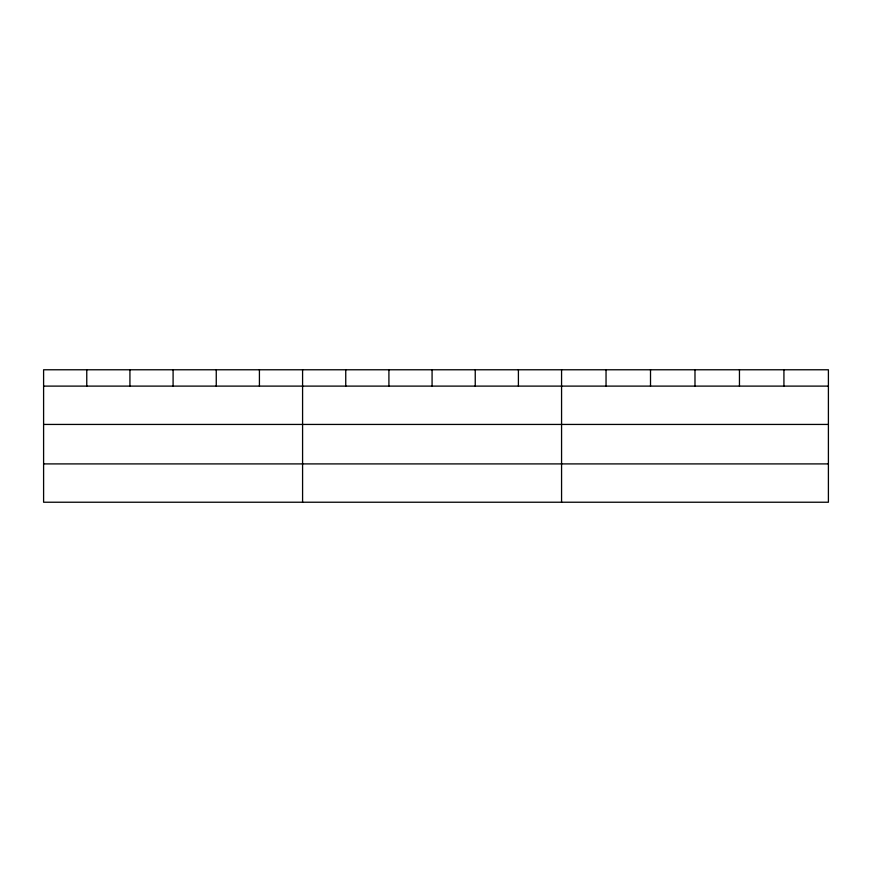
<?xml version="1.0" encoding="UTF-8"?>
<svg xmlns="http://www.w3.org/2000/svg" width="872" height="872" viewBox="0 0 872 872"><rect width="100%" height="100%" fill="white"/><g stroke="black" fill="none" stroke-linecap="round" stroke-linejoin="round"><path stroke-width="1.31" d="M828.4 424.435L828.4 369.772L43.6 369.772L43.6 502.228L828.4 502.228L828.4 424.435L43.6 424.435M43.6 386.111L828.4 386.111M43.6 463.904L828.4 463.904M783.928 369.772L783.928 386.111M739.456 369.772L739.456 386.111M694.984 369.772L694.984 386.111M650.512 369.772L650.512 386.111M606.04 369.772L606.04 386.111M561.568 369.772L561.568 502.228M518.404 369.772L518.404 386.111M475.24 369.772L475.24 386.111M432.076 369.772L432.076 386.111M388.912 369.772L388.912 386.111M345.748 369.772L345.748 386.111M302.584 369.772L302.584 502.228M259.42 369.772L259.42 386.111M216.256 369.772L216.256 386.111M173.092 369.772L173.092 386.111M129.928 369.772L129.928 386.111M86.764 369.772L86.764 386.111"/></g></svg>
